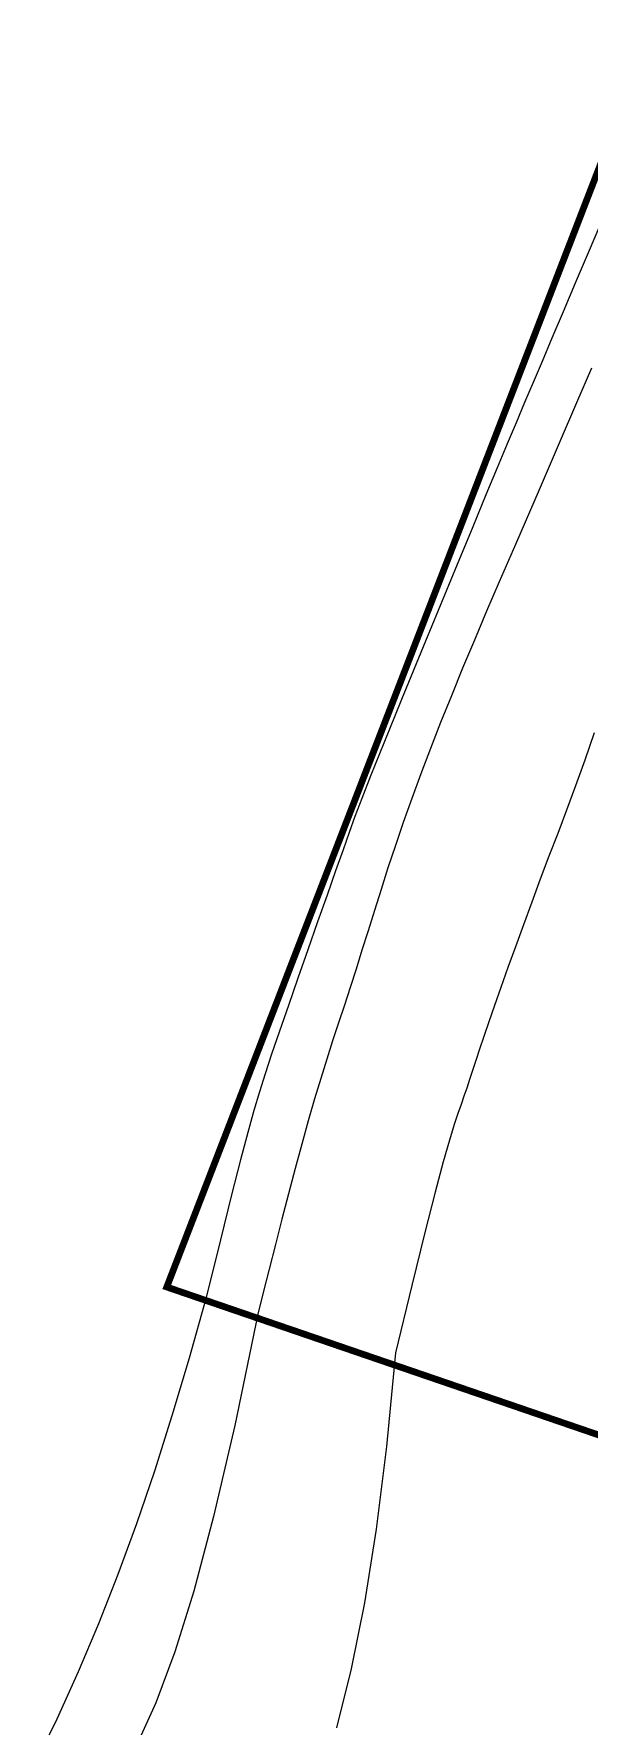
# Model space of a CAD drawing. Header units: millimetres. Extents: x -244126 to 368105, y -173968 to 259060.
# Drawn here: x -170475.8 to -170386.5, y 87924.4 to 88196.6 of the extents above; entities that cross this region are included whole.
import ezdxf
from ezdxf.xclip import XClip

# ---------------------------------------------------------------- set-up
doc = ezdxf.new("R2010")
doc.units = ezdxf.units.MM
doc.header["$MEASUREMENT"] = 0
doc.header["$XCLIPFRAME"] = 0
for name, color, linetype in [('POCH Draft 01', 241, 'Continuous'), ('Top Slope', 11, 'Continuous'), ('WALL', 2, 'Continuous')]:
    doc.layers.add(name, color=color, linetype=linetype)

# ---------------------------------------------------------------- blocks, each defined once
blk = doc.blocks.new('A$Cd4a0c64f')
at = {"layer": 'POCH Draft 01', "color": 8}
for points in [[(245.02, 581.76), (243.76, 577.23), (242.48, 572.92), (241.17, 568.81), (239.84, 564.87), (238.45, 561.08), (237.01, 557.41), (235.49, 553.82), (233.88, 550.29), (232.18, 546.8)], [(248.89, 580.52), (247.16, 572.21), (245.58, 565.41), (244.11, 559.86), (242.69, 555.31), (241.27, 551.52), (239.79, 548.24)], [(259.16, 577.63), (258.49, 570.65), (257.72, 564.47), (256.84, 558.97), (255.85, 554.06), (254.74, 549.64)]]:
    blk.add_lwpolyline(points, dxfattribs=at)
blk = doc.blocks.new('G$CE2FEF259')
at = {"layer": 'Defpoints', "color": 8, "const_width": 0.5}
blk.add_lwpolyline([(1154.54, 875.62), (818.71, 955.83), (445.47, 1061.91), (494.54, 1194.03), (338.84, 1243.63), (242.09, 993.11), (409.81, 935.64), (433.6, 1004.93), (859.98, 893.97), (1207.09, 811.27)], dxfattribs=at)
at = {"layer": 'Top Slope', "color": 8, "ltscale": 0.1}
for points, elevation in [([(274.51, 1072.62), (273.52, 1070.28), (272.56, 1068), (271.65, 1065.86), (270.81, 1063.9), (270.08, 1062.16), (269.41, 1060.59), (268.77, 1059.1), (268.14, 1057.6), (267.47, 1056.01), (266.73, 1054.24), (265.89, 1052.21), (264.91, 1049.83), (263.75, 1047.03), (261.4, 1041.31), (259.6, 1036.94), (258.28, 1033.69), (257.32, 1031.31), (256.63, 1029.57), (256.12, 1028.22), (255.69, 1027.02), (255.24, 1025.73), (254.68, 1024.17), (254.05, 1022.35), (253.34, 1020.36), (252.61, 1018.27), (251.87, 1016.16), (251.16, 1014.11), (250.5, 1012.19), (249.91, 1010.48), (249.42, 1009.02), (249, 1007.68), (248.58, 1006.28), (248.13, 1004.65), (247.6, 1002.61), (246.93, 1000), (246.09, 996.63), (245.02, 992.34)], -5), ([(273.76, 1061.67), (272.65, 1059.07), (271.36, 1056.08), (269.86, 1052.59), (268.1, 1048.5), (266.89, 1045.72), (265.95, 1043.53), (265.04, 1041.38), (264.16, 1039.28), (263.32, 1037.23), (262.52, 1035.23), (261.76, 1033.28), (261.04, 1031.39), (260.36, 1029.55), (259.73, 1027.77), (259.14, 1026.05), (258.59, 1024.38), (258.07, 1022.76), (257.58, 1021.2), (257.11, 1019.69), (256.65, 1018.24), (256.21, 1016.83), (255.77, 1015.47), (255.34, 1014.14), (254.9, 1012.82), (254.46, 1011.48), (254.02, 1010.1), (253.57, 1008.66), (253.12, 1007.14), (252.64, 1005.52), (252.16, 1003.78), (251.66, 1001.95), (251.16, 1000.07), (250.67, 998.17), (250.19, 996.28), (249.73, 994.45), (249.29, 992.71), (248.89, 991.09)], -4), ([(273.98, 1034.46), (273.27, 1032.41), (272.58, 1030.51), (271.91, 1028.7), (271.25, 1026.96), (270.6, 1025.25), (269.95, 1023.53), (269.32, 1021.82), (268.7, 1020.13), (268.1, 1018.5), (267.54, 1016.94), (267.01, 1015.47), (266.53, 1014.11), (266.11, 1012.89), (265.74, 1011.81), (265.42, 1010.86), (265.14, 1010.02), (264.9, 1009.27), (264.68, 1008.59), (264.46, 1007.95), (264.26, 1007.34), (264.04, 1006.72), (263.81, 1006.06), (263.52, 1005.23), (263.17, 1004.08), (262.7, 1002.45), (262.1, 1000.2), (261.33, 997.18), (260.36, 993.23), (259.16, 988.2)], -3)]:
    blk.add_lwpolyline(points, dxfattribs=dict(at, elevation=elevation))
blk.add_blockref('A$Cd4a0c64f', (0, 410.57), dxfattribs=at)

msp = doc.modelspace()

# ---------------------------------------------------------------- block references
at = {"layer": 'WALL'}
ref = msp.add_blockref('G$CE2FEF259', (-170976.46562, 85853.65289), dxfattribs=dict(at, xscale=2.15622, yscale=2.15622, zscale=2.15622))
XClip(ref).set_block_clipping_path([(229.8917036206, 427.7812507302), (2596.1703750715, 1370.8402830809)])

doc.saveas('drawing.dxf')
